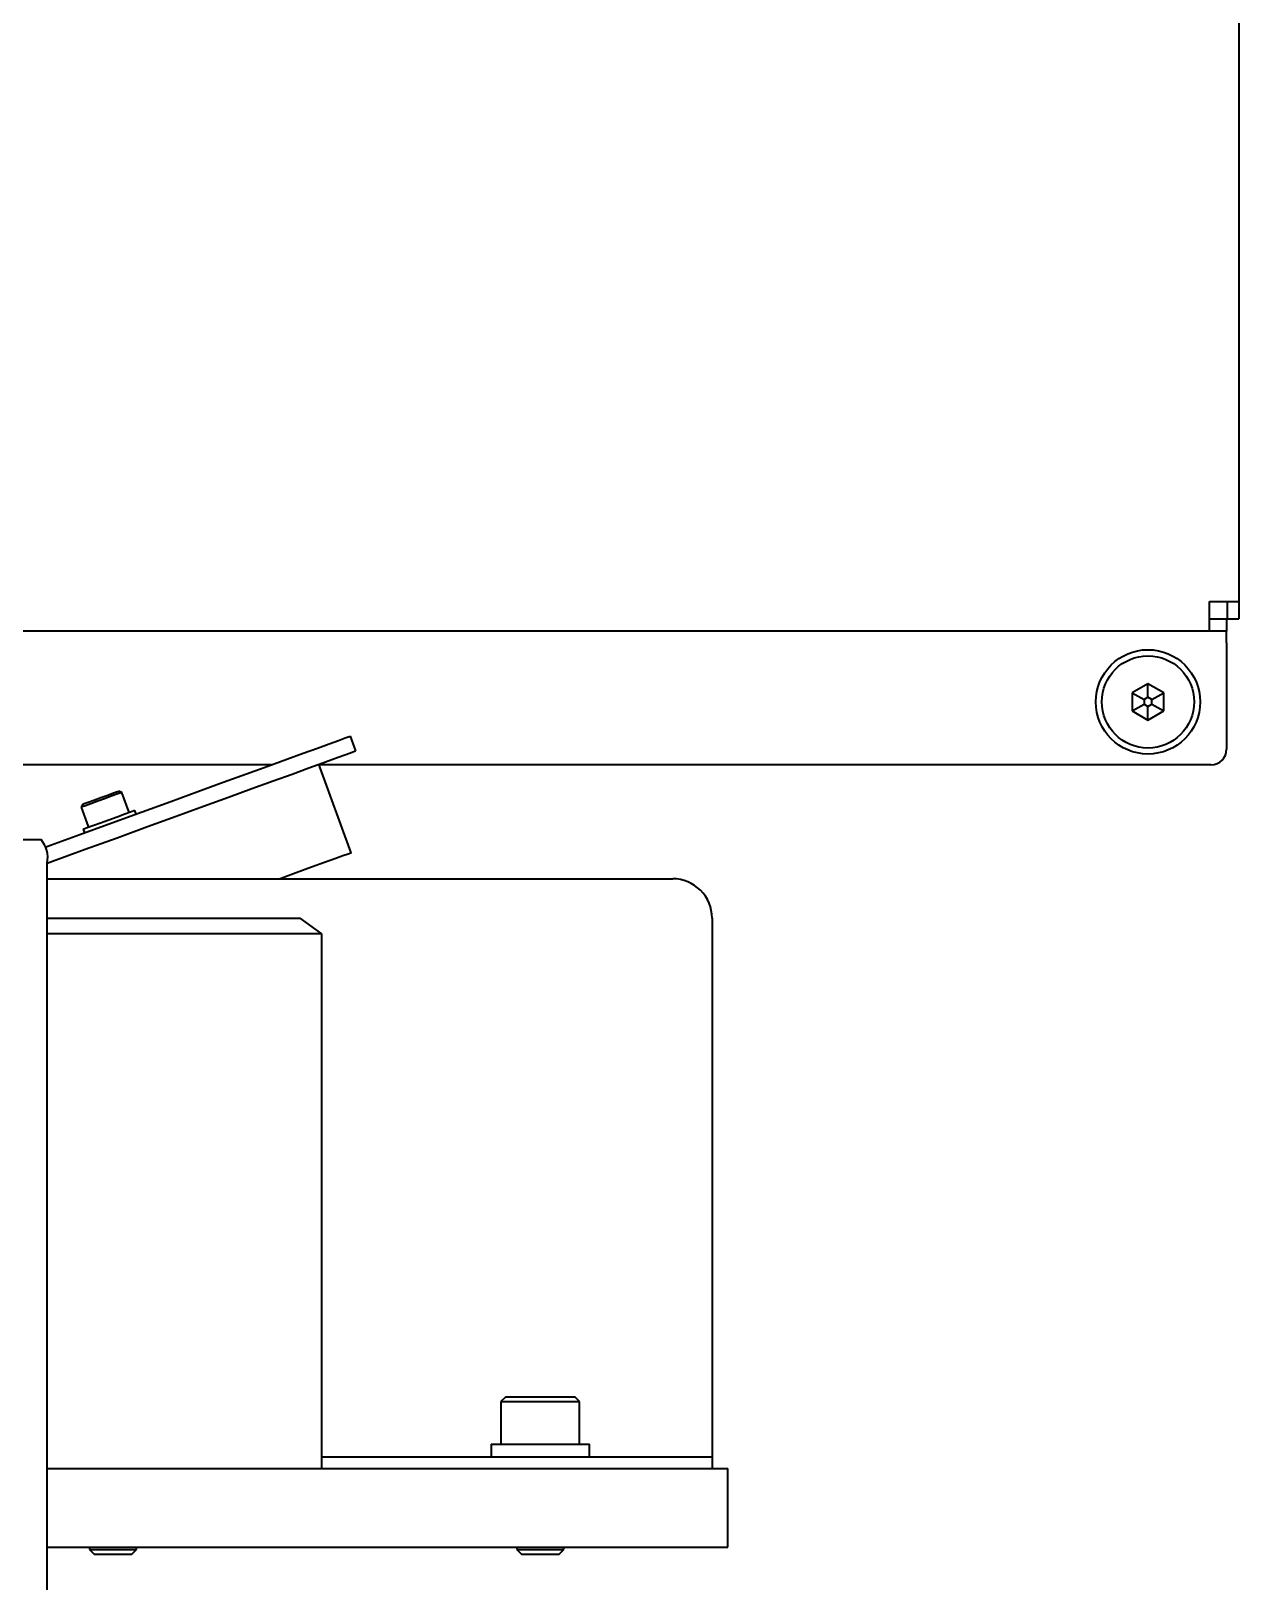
# Paper-space layout 'Blatt1' of a CAD drawing. Header units: millimetres. Extents: x 0 to 1189, y 0 to 841.
# Drawn here: x 436.04 to 466.76, y 618.27 to 657.7 of the extents above; entities that cross this region are included whole.
import ezdxf

# ---------------------------------------------------------------- set-up
doc = ezdxf.new("R2010")
doc.units = ezdxf.units.MM

psp = doc.layouts.new('Blatt1')

# ---------------------------------------------------------------- linework, layer by layer
at = {"color": 7, "linetype": 'Continuous', "lineweight": 35}
for p, q in [((466.756, 677.682), (466.756, 643.182)), ((466.006, 643.182), (466.156, 643.182)), ((466.006, 643.032), (466.006, 643.182)), ((466.156, 643.182), (466.756, 643.182)), ((466.456, 643.182), (466.456, 642.747)), ((466.756, 643.182), (466.756, 642.747)), ((466.006, 642.432), (466.006, 643.032)), ((466.442, 642.732), (466.006, 642.732)), ((466.442, 642.732), (466.442, 642.432)), ((466.456, 642.747), (466.756, 642.747)), ((466.006, 642.432), (432.953, 642.432)), ((466.442, 642.432), (466.006, 642.432)), ((466.442, 642.132), (466.442, 642.432)), ((466.442, 642.132), (466.442, 639.432)), ((464.442, 641.094), (464.042, 640.863)), ((464.042, 640.863), (464.042, 640.401)), ((464.042, 640.863), (464.342, 640.69)), ((464.442, 640.748), (464.342, 640.69)), ((464.842, 640.863), (464.442, 641.094)), ((464.442, 640.748), (464.442, 641.094)), ((464.542, 640.69), (464.442, 640.748)), ((464.542, 640.69), (464.842, 640.863)), ((464.842, 640.401), (464.842, 640.863)), ((464.042, 640.401), (464.342, 640.575)), ((464.042, 640.401), (464.442, 640.171)), ((464.342, 640.69), (464.342, 640.575)), ((464.342, 640.575), (464.442, 640.517)), ((464.442, 640.517), (464.542, 640.575)), ((464.442, 640.171), (464.442, 640.517)), ((464.442, 640.171), (464.842, 640.401)), ((464.542, 640.575), (464.542, 640.69)), ((464.542, 640.575), (464.842, 640.401)), ((444.297, 639.387), (444.16, 639.763)), ((442.153, 639.032), (434.17, 639.032)), ((444.178, 636.79), (443.357, 639.045)), ((466.042, 639.032), (443.361, 639.032)), ((438.35, 638.329), (438.273, 638.365)), ((437.352, 638.03), (437.316, 637.953)), ((437.316, 637.953), (437.494, 637.464)), ((438.528, 637.84), (438.35, 638.329)), ((438.71, 637.779), (438.675, 637.873)), ((437.36, 637.394), (437.394, 637.3)), ((417.156, 637.132), (436.292, 637.132)), ((436.447, 617.132), (436.447, 636.532)), ((436.447, 636.132), (452.356, 636.132)), ((436.447, 635.132), (442.883, 635.132)), ((443.436, 634.732), (442.883, 635.132)), ((453.356, 635.132), (453.356, 621.732)), ((443.436, 634.732), (436.447, 634.732)), ((443.436, 621.132), (443.436, 634.732)), ((448.109, 622.952), (447.989, 622.832)), ((447.989, 622.832), (447.989, 621.752)), ((447.989, 622.832), (449.989, 622.832)), ((448.109, 622.952), (449.869, 622.952)), ((449.989, 622.832), (449.869, 622.952)), ((449.989, 621.752), (449.989, 622.832)), ((443.436, 621.432), (449.942, 621.432)), ((447.739, 621.752), (447.739, 621.432)), ((447.739, 621.752), (448.989, 621.752)), ((448.989, 621.752), (450.239, 621.752)), ((449.942, 621.432), (450.649, 621.432)), ((450.239, 621.432), (450.239, 621.752)), ((450.649, 621.432), (453.063, 621.432)), ((453.063, 621.432), (453.356, 621.432)), ((453.356, 621.732), (453.356, 621.432)), ((453.356, 621.432), (453.356, 621.132)), ((436.447, 621.132), (453.756, 621.132)), ((436.447, 621.132), (443.436, 621.132)), ((453.756, 619.132), (453.756, 621.132)), ((436.447, 619.132), (453.756, 619.132)), ((437.523, 619.132), (437.523, 619.072)), ((437.523, 619.072), (437.643, 618.952)), ((437.523, 619.072), (438.723, 619.072)), ((438.603, 618.952), (438.723, 619.072)), ((438.723, 619.072), (438.723, 619.132)), ((448.389, 619.132), (448.389, 619.072)), ((448.389, 619.072), (448.509, 618.952)), ((448.389, 619.072), (449.589, 619.072)), ((449.469, 618.952), (449.589, 619.072)), ((449.589, 619.072), (449.589, 619.132)), ((437.643, 618.952), (438.603, 618.952)), ((448.509, 618.952), (449.469, 618.952))]:
    psp.add_line(p, q, dxfattribs=at)
at = {"color": 7, "linetype": 'Continuous', "lineweight": 35, "flags": 128}
for points in [[(436.406, 636.941), (436.444, 636.954), (437.282, 637.259), (438.089, 637.553), (438.861, 637.834), (439.594, 638.101), (440.283, 638.352), (440.926, 638.586), (441.518, 638.801), (442.056, 638.997), (442.539, 639.173), (442.962, 639.327), (443.324, 639.458), (443.622, 639.567), (443.857, 639.652), (444.025, 639.714), (444.126, 639.75), (444.16, 639.763)], [(436.447, 636.53), (436.581, 636.578), (437.419, 636.884), (438.226, 637.177), (438.998, 637.458), (439.731, 637.725), (440.42, 637.976), (441.063, 638.21), (441.655, 638.425), (442.193, 638.621), (442.675, 638.797), (443.099, 638.951), (443.46, 639.083), (443.759, 639.191), (443.993, 639.276), (444.162, 639.338), (444.263, 639.375), (444.297, 639.387)], [(437.352, 638.03), (437.387, 638.043), (437.487, 638.079), (437.636, 638.133), (437.812, 638.197), (437.989, 638.261), (438.138, 638.316), (438.238, 638.352), (438.273, 638.365)], [(438.35, 638.329), (438.33, 638.322), (438.245, 638.291), (438.105, 638.24), (437.928, 638.176), (437.738, 638.106), (437.561, 638.042), (437.42, 637.991), (437.336, 637.96), (437.316, 637.953)], [(437.36, 637.394), (437.38, 637.401), (437.467, 637.433), (437.614, 637.486), (437.804, 637.556), (438.018, 637.634)], [(438.018, 637.634), (438.231, 637.711), (438.422, 637.781), (438.568, 637.834), (438.655, 637.866), (438.675, 637.873)], [(444.178, 636.79), (444.169, 636.786), (444.102, 636.762), (443.968, 636.713), (443.768, 636.64), (443.503, 636.544), (443.174, 636.424), (442.784, 636.282), (442.372, 636.132)]]:
    psp.add_lwpolyline(points, dxfattribs=at)
at = {"color": 7, "linetype": 'Continuous', "lineweight": 35}
for radius in [1.327, 1.173]:
    psp.add_circle((464.442, 640.632), radius, dxfattribs=at)
for centre, radius, start, end in [((466.042, 639.432), 0.4, 269.9998, 359.9993), ((438.509, 637.834), 0.02, 290.0339, 19.9907), ((437.513, 637.471), 0.02, 199.9993, 289.9815), ((435.752, 636.672), 0.71, 348.624, 40.3958), ((452.356, 635.132), 1, 359.9993, 90.0003)]:
    psp.add_arc(centre, radius, start, end, dxfattribs=at)

doc.saveas('drawing.dxf')
